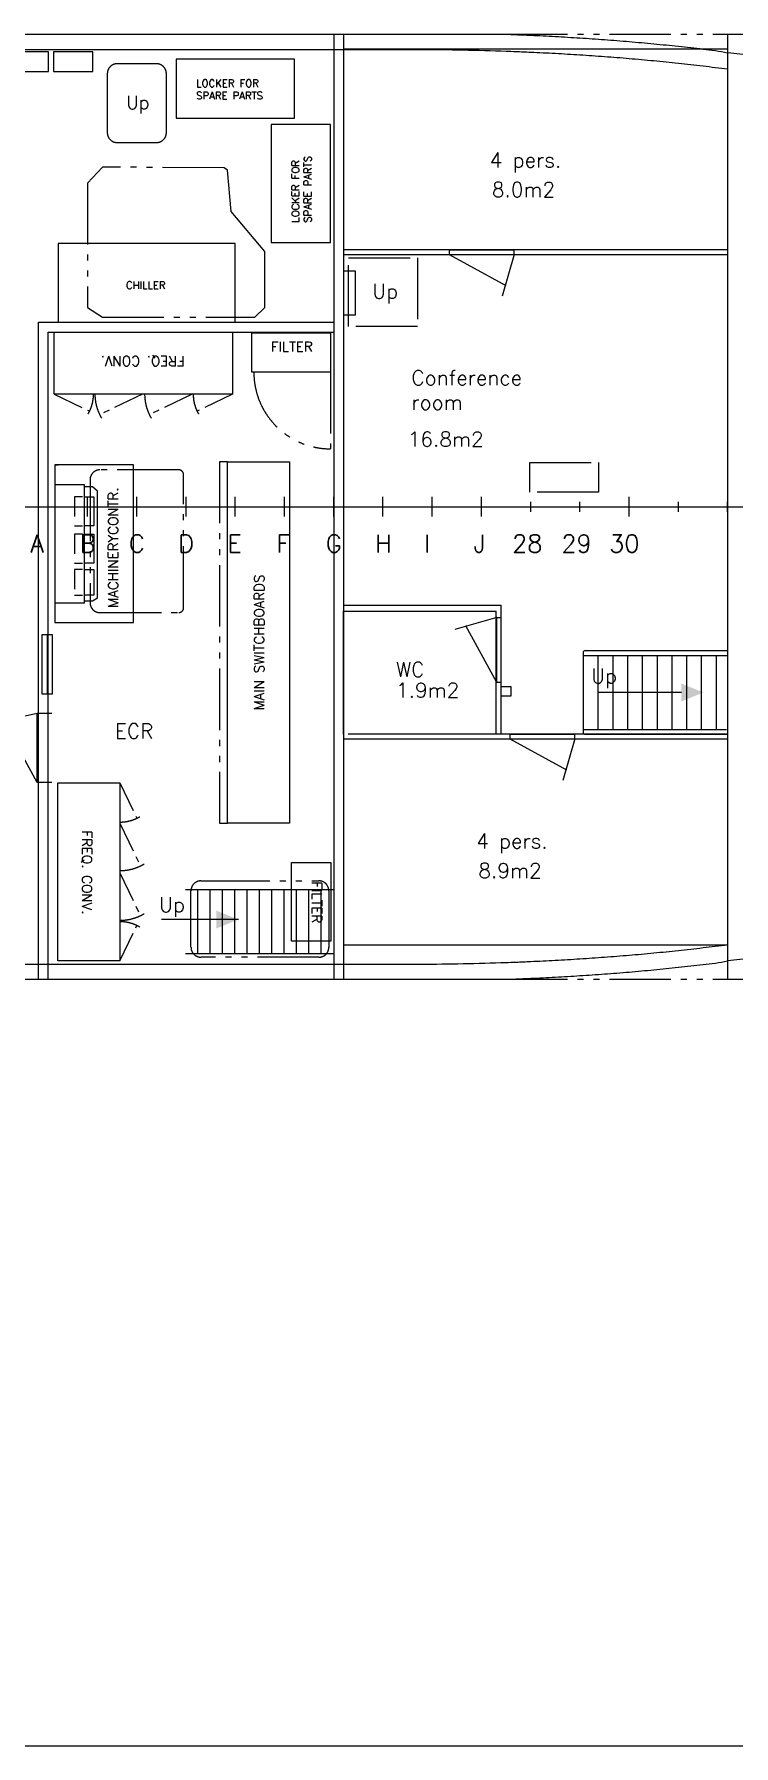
# Model space of a CAD drawing. Extents: x 1551 to 113148, y -1700 to 77018.
# Drawn here: x 22293 to 29398, y -497 to 16888 of the extents above; entities that cross this region are included whole.
import ezdxf
from ezdxf.enums import TextEntityAlignment as Align

# ---------------------------------------------------------------- set-up
doc = ezdxf.new("R2010")
doc.units = 0
doc.header["$LTSCALE"] = 500
doc.header["$MEASUREMENT"] = 0
for name, pattern in [('CENTER', [3, 2.5, -0.25, 0, -0.25]), ('PHANTOM', [2.1, 1.25, -0.2, 0.125, -0.2, 0.125, -0.2]), ('PHANTOM2', [1.25, 0.625, -0.125, 0.125, -0.125, 0.125, -0.125]), ('SNT-025', [0.74, 0.4, -0.17, 0, -0.17])]:
    doc.linetypes.add(name, pattern=pattern)
doc.layers.get('0').update_dxf_attribs({"linetype": 'CONTINUOUS'})
for name, color, linetype in [('FURNITURE', 8, 'CONTINUOUS'), ('I0CO2', 7, 'CONTINUOUS'), ('S0CO1', 7, 'CONTINUOUS'), ('S0CO2', 2, 'CONTINUOUS'), ('S0CO3', 7, 'CONTINUOUS'), ('S0CO5', 7, 'CONTINUOUS'), ('S0PH1', 7, 'PHANTOM'), ('S0TX1', 1, 'CONTINUOUS'), ('S0TX2', 7, 'CONTINUOUS'), ('S0TX3', 3, 'CONTINUOUS'), ('U0CO2', 7, 'CONTINUOUS')]:
    doc.layers.add(name, color=color, linetype=linetype)
doc.styles.add('18', font='romans', dxfattribs={"height": 180})

# ---------------------------------------------------------------- blocks, each defined once
blk = doc.blocks.new('A$C64097268')
for p, q in [((-2759, 0), (35129, 0)), ((14000, -100), (14000, 100)), ((14500, -100), (14500, 100)), ((15000, -100), (15000, 100)), ((15500, -100), (15500, 100)), ((16000, -100), (16000, 100)), ((16500, -100), (16500, 100)), ((17000, -100), (17000, 100)), ((17500, -100), (17500, 100)), ((18000, -100), (18000, 100)), ((18500, -100), (18500, 100)), ((19000, -50), (19000, 50)), ((19500, -50), (19500, 50)), ((20000, -100), (20000, 100)), ((20500, -50), (20500, 50)), ((21000, -50), (21000, 50))]:
    blk.add_line(p, q)
at = {"layer": 'S0TX2', "style": '18'}
for s, p in [('28', (18811, -464)), ('29', (19311, -464)), ('30', (19797, -464))]:
    blk.add_text(s, height=180, dxfattribs=at).set_placement(p)
at = {"layer": 'S0TX3', "style": '18'}
for s, p in [('A', (13919, -464)), ('B', (14419, -464)), ('C', (14919, -464)), ('D', (15419, -464)), ('E', (15919, -464)), ('F', (16419, -464)), ('G', (16919, -464)), ('H', (17419, -464)), ('I', (17919, -464)), ('J', (18419, -464))]:
    blk.add_text(s, height=180, dxfattribs=at).set_placement(p)
blk = doc.blocks.new('Dør')
at = {"layer": 'I0CO2'}
for p, q in [((160020, 148470), (159393, 148099)), ((160063, 148445), (160020, 148470)), ((159646, 147839), (159309, 148198)), ((159646, 147839), (159689, 147814))]:
    blk.add_line(p, q, dxfattribs=at)
at = {"layer": 'U0CO2'}
for p, q in [((160020, 148470), (159646, 147839)), ((160064, 148448), (159689, 147814))]:
    blk.add_line(p, q, dxfattribs=at)
blk = doc.blocks.new('A$C5BA373D1')
for p, q in [((-1467, -90), (-1467, -900)), ((-1467, -120), (0, -120)), ((-1447, -70), (0, -70)), ((-1317, -120), (-1317, -870)), ((-1167, -120), (-1167, -870)), ((-1017, -120), (-1017, -870)), ((-867, -120), (-867, -870)), ((-717, -120), (-717, -870)), ((-567, -120), (-567, -870)), ((-417, -120), (-417, -870)), ((-267, -120), (-267, -870)), ((-117, -120), (-117, -870)), ((-1467, -870), (-11, -870)), ((-1447, -920), (-7, -920))]:
    blk.add_line(p, q)
for centre, start, end in [((-1447, -90), 90, 180), ((-1447, -900), 180, 270)]:
    blk.add_arc(centre, 20, start, end)
blk = doc.blocks.new('A$C23CE622E')
for p, q in [((0, -58), (119, -58)), ((119, -58), (119, -508)), ((119, -508), (0, -508))]:
    blk.add_line(p, q)
at = {"linetype": 'PHANTOM'}
blk.add_lwpolyline([(50, -625), (50, 75), (750, 75), (750, -625)], close=True, dxfattribs=at)
blk = doc.blocks.new('A$C2DB515CC')
for p, q in [((174, 3), (-1325, 3)), ((-1200, -647), (-1200, 3)), ((-1075, -647), (-1075, 3)), ((-950, -647), (-950, 3)), ((-825, -647), (-825, 3)), ((-700, -647), (-700, 3)), ((-575, -647), (-575, 3)), ((-450, -647), (-450, 3)), ((-325, -647), (-325, 3)), ((-200, -647), (-200, 3)), ((-75, -647), (-75, 3)), ((50, -647), (50, 3)), ((174, -647), (-1325, -647))]:
    blk.add_line(p, q)
blk = doc.blocks.new('filter2')
blk.add_lwpolyline([(54591, -3620), (55391, -3620), (55391, -4020), (54591, -4020)], close=True)
at = {"style": '18'}
blk.add_text('FILTER', height=100, dxfattribs=at).set_placement((54997, -3811), align=Align.CENTER)
blk = doc.blocks.new('MSB2')
at = {"linetype": 'PHANTOM'}
blk.add_lwpolyline([(87123, 10111), (90793, 10111), (90793, 10191), (87123, 10191)], close=True, dxfattribs=at)
blk.add_lwpolyline([(87123, 10111), (90793, 10111), (90793, 9481), (87123, 9481)], close=True)
at = {"style": '18'}
blk.add_text('MAIN SWITCHBOARDS', height=100, dxfattribs=at).set_placement((88958, 9738), align=Align.CENTER)
blk = doc.blocks.new('A$C244A5055')
at = {"linetype": 'PHANTOM2'}
for p, q in [((410, 0), (845, 209)), ((915, 0), (1349, 209)), ((0, 0), (359, 173)), ((1810, 0), (1451, 173))]:
    blk.add_line(p, q, dxfattribs=at)
blk.add_lwpolyline([(0, 0), (1810, 0), (1810, -630), (0, -630)], close=True)
for centre, radius, start, end in [((0, 0), 399, 0, 30.3954), ((410, 0), 482, 0, 30.7031), ((915, 0), 482, 0, 30.7031), ((1810, 0), 399, 149.6046, 180)]:
    blk.add_arc(centre, radius, start, end, dxfattribs=at)
at = {"style": '18'}
blk.add_text('FREQ. CONV.', height=100, dxfattribs=at).set_placement((911, -384), align=Align.CENTER)
blk = doc.blocks.new('machinerycontr2')
for points in [[(61379, -3450), (59779, -3450), (59779, -4250), (61379, -4250), (61379, -3450), (61379, -3485)], [(59998, -3750), (59998, -3832), (60030, -3884), (61113, -3884), (61156, -3832)], [(60317, -3750), (60317, -3848), (60056, -3848), (60056, -3750)], [(60678, -3750), (60678, -3848), (60382, -3848), (60382, -3750)], [(61056, -3750), (61056, -3848), (60760, -3848), (60760, -3750)], [(61156, -3832), (61156, -3750)]]:
    blk.add_lwpolyline(points)
at = {"linetype": 'Continuous'}
blk.add_lwpolyline([(59979, -3450), (59979, -3750), (61179, -3750), (61179, -3450)], close=True, dxfattribs=at)
at = {"linetype": 'SNT-025'}
for points in [[(60317, -3733), (60317, -3651), (60056, -3651), (60056, -3733)], [(60678, -3733), (60678, -3651), (60382, -3651), (60382, -3733)], [(61056, -3733), (61056, -3651), (60760, -3651), (60760, -3733)]]:
    blk.add_lwpolyline(points, dxfattribs=at)
at = {"style": '18'}
blk.add_text('MACHINERYCONTR.', height=100, dxfattribs=at).set_placement((59929, -4093))
blk = doc.blocks.new('A$C361177E3')
at = {"linetype": 'PHANTOM'}
blk.add_line((-150, -34), (-623, -137), dxfattribs=at)
for p, q in [((-150, -734), (-500, -95)), ((0, -33), (-150, -34)), ((-150, -734), (-150, -34)), ((0, -733), (-150, -734))]:
    blk.add_line(p, q)

msp = doc.modelspace()

# ---------------------------------------------------------------- linework, layer by layer
at = {"layer": 'FURNITURE'}
for points in [[(22037.168, 16510.649), (22437.168, 16510.649), (22437.168, 16710.649), (22037.168, 16710.649)], [(22487.168, 16510.649), (22887.168, 16510.649), (22887.168, 16710.649), (22487.168, 16710.649)], [(22535.105, 14763.276), (22535.105, 13963.276), (24335.105, 13963.276), (24335.105, 14763.276)]]:
    msp.add_lwpolyline(points, close=True, dxfattribs=at)
at = {"layer": 'S0CO1'}
for p, q in [((25435.105, 16888.276), (25435.105, 7288.276)), ((29335.105, 14697.412), (25435.105, 14697.412)), ((29335.105, 14647.412), (25435.105, 14647.412)), ((25435.105, 11089.102), (27035.105, 11089.102)), ((25435.105, 11027.412), (26985.105, 11027.412)), ((25435.105, 9777.412), (25435.105, 11027.412)), ((26985.105, 9777.412), (26985.105, 11027.412)), ((27035.105, 9777.412), (27035.105, 11089.102)), ((28865.193, 10202.023), (28027.903, 10202.023)), ((29335.105, 9777.412), (25480.837, 9777.412)), ((29335.105, 9727.412), (25435.105, 9727.412)), ((24365.854, 7895.103), (23587.116, 7895.103))]:
    msp.add_line(p, q, dxfattribs=at)
at = {"layer": 'S0CO1', "linetype": 'PHANTOM'}
msp.add_line((25303.093, 13456.762), (25303.093, 12676.762), dxfattribs=at)
at = {"layer": 'S0CO1', "color": 6}
msp.add_line((3114.742, -497.084), (111464.496, -497.084), dxfattribs=at)
at = {"layer": 'S0CO1', "flags": 128}
for points in [[(22085.105, 16734.287), (26215.779, 16734.287, -0.00813528), (27085.105, 16716.979, -0.000936247), (27185.105, 16713.172, -0.001469136), (27335.105, 16706.901, -0.002529), (27585.165, 16694.433, -0.002289), (27835.105, 16679.561, -0.002339), (28085.195, 16662.342, -0.002671), (28335.105, 16642.631, -0.002774), (28585.252, 16620.099, -0.002845), (28835.105, 16594.868, -0.002817), (29085.267, 16566.673, -0.002609), (29335.105, 16535.807)], [(22135.105, 7442.264), (26215.779, 7442.264, 0.00813528), (27085.105, 7459.572, 0.000936247), (27185.105, 7463.379, 0.001469136), (27335.105, 7469.651, 0.002529), (27585.165, 7482.118, 0.002289), (27835.105, 7496.99, 0.002339), (28085.195, 7514.209, 0.002671), (28335.105, 7533.92, 0.002774), (28585.252, 7556.452, 0.002845), (28835.105, 7581.683, 0.002817), (29085.267, 7609.878, 0.002609), (29335.105, 7640.744)]]:
    msp.add_lwpolyline(points, format="xyb", dxfattribs=at)
for points in [[(25435.105, 16738.276), (29335.105, 16738.276)], [(25435.105, 7638.276), (29335.105, 7638.276)]]:
    msp.add_lwpolyline(points, dxfattribs=at)
at = {"layer": 'S0CO1'}
for points in [[(24935.105, 16034.287), (24935.105, 16634.287), (23735.105, 16634.287), (23735.105, 16034.287), (24935.105, 16034.287)], [(25300.607, 15971.565), (24700.607, 15971.565), (24700.607, 14771.565), (25300.607, 14771.565), (25300.607, 15971.565)], [(22424.432, 10788.373), (22424.432, 10188.373)]]:
    msp.add_lwpolyline(points, dxfattribs=at)
msp.add_lwpolyline([(22368.828, 10188.373), (22480.035, 10188.373), (22480.035, 10788.373), (22368.828, 10788.373)], close=True, dxfattribs=at)
at = {"layer": 'S0CO1', "linetype": 'PHANTOM'}
msp.add_arc((25303.093, 13456.762), 780, 180, 270, dxfattribs=at)
at = {"layer": 'S0CO1'}
for points in [[(28865.193, 10293.123), (29088.993, 10202.023), (28865.193, 10110.924)], [(24142.054, 7986.203), (24365.854, 7895.103), (24142.054, 7804.003)]]:
    msp.add_solid(points, dxfattribs=at)
at = {"layer": 'S0CO2'}
msp.add_lwpolyline([(22435.105, 7288.276), (22435.105, 13863.276), (25335.105, 13863.276)], dxfattribs=at)
at = {"layer": 'S0CO3'}
for p, q in [((25335.105, 16888.276), (25335.105, 7288.276)), ((29335.105, 16888.276), (29335.105, 7288.276))]:
    msp.add_line(p, q, dxfattribs=at)
msp.add_lwpolyline([(22335.105, 7288.276), (22335.105, 13963.276), (25335.105, 13963.276)], dxfattribs=at)
msp.add_lwpolyline([(27135.105, 10163.276), (27035.105, 10163.276), (27035.105, 10263.276), (27135.105, 10263.276)], close=True, dxfattribs=at)
at = {"layer": 'S0CO5', "flags": 128}
for points in [[(22085.105, 16888.276), (27085.105, 16888.276)], [(22085.105, 7288.276), (27085.105, 7288.276)]]:
    msp.add_lwpolyline(points, dxfattribs=at)
for points in [[(27085.105, 16888.276, -0.000936247), (27185.105, 16884.469, -0.001469136), (27335.105, 16878.197, -0.002529), (27585.165, 16865.73, -0.002289), (27835.105, 16850.858, -0.002339), (28085.195, 16833.639, -0.002671), (28335.105, 16813.928, -0.002774), (28585.252, 16791.396, -0.002845), (28835.105, 16766.165, -0.002817), (29085.267, 16737.97, -0.028048884), (29335.105, 16700.604)], [(29585.283, 16670.264, 0.003244), (29335.105, 16700.604)], [(27085.105, 7288.276, 0.000936247), (27185.105, 7292.082, 0.001469136), (27335.105, 7298.354, 0.002529), (27585.165, 7310.821, 0.002289), (27835.105, 7325.693, 0.002339), (28085.195, 7342.912, 0.002671), (28335.105, 7362.623, 0.002774), (28585.252, 7385.155, 0.002845), (28835.105, 7410.386, 0.002817), (29085.267, 7438.581, 0.028048884), (29335.105, 7475.947)], [(29585.283, 7506.287, -0.003244), (29335.105, 7475.947)]]:
    msp.add_lwpolyline(points, format="xyb", dxfattribs=at)
at = {"layer": 'S0PH1', "linetype": 'PHANTOM', "flags": 128}
for points in [[(27085.105, 16888.276), (29816.786, 16888.276, -0.005849), (30076.007, 16885.246, -0.005331), (30335.105, 16876.417, -0.009245), (30835.7, 16844.735, -0.00594), (31335.105, 16797.868, -0.004913), (31835.661, 16739.907, -0.004009), (32335.105, 16673.033, -0.004748), (32836.204, 16596.975, -0.008536), (33335.105, 16507.629, -0.008783), (33836.749, 16399.739, -0.00552), (34335.105, 16277.547, -0.008028), (35089.423, 16070.775, -0.011487), (35835.105, 15834.728, -0.004117), (36037.167, 15763.755, -0.007077), (36237.587, 15688.276, -0.010054), (36516.509, 15572.174, -0.006144), (36791.526, 15447.101, -0.004194), (37063.907, 15316.362), (37335.105, 15183.182), (37527.245, 15088.531, -0.00357), (37718.642, 14992.385, -0.005201), (37908.315, 14892.899, -0.008444), (38095.206, 14788.276, -0.018076), (38472.964, 14549.656, -0.004434905), (38835.105, 14287.94, -0.007108), (39086.819, 14090.04, -0.00147), (39335.105, 13887.851, -0.001114), (39592.126, 13676.337, -0.005343), (39846.396, 13461.52, -0.007454), (40095.075, 13240.281, -0.011683), (40335.105, 13009.69, -0.016924), (40597.573, 12726.957, -0.025558), (40835.105, 12422.971, -0.024191), (41015.105, 12138.276), (41015.105, 12088.276)], [(27085.105, 7288.276), (29816.786, 7288.276, 0.005849), (30076.007, 7291.305, 0.005331), (30335.105, 7300.134, 0.009245), (30835.7, 7331.817, 0.00594), (31335.105, 7378.683, 0.004913), (31835.661, 7436.644, 0.004009), (32335.105, 7503.518, 0.004748), (32836.204, 7579.576, 0.008536), (33335.105, 7668.923, 0.008783), (33836.749, 7776.812, 0.00552), (34335.105, 7899.005, 0.008028), (35089.423, 8105.776, 0.011487), (35835.105, 8341.824, 0.004117), (36037.167, 8412.796, 0.007077), (36237.587, 8488.276, 0.010054), (36516.509, 8604.377, 0.006144), (36791.526, 8729.45, 0.004194), (37063.907, 8860.189), (37335.105, 8993.369), (37527.245, 9088.02, 0.00357), (37718.642, 9184.166, 0.005201), (37908.315, 9283.652, 0.008444), (38095.206, 9388.276, 0.018076), (38472.964, 9626.895, 0.004434905), (38835.105, 9888.611, 0.007108), (39086.819, 10086.511, 0.00147), (39335.105, 10288.7, 0.001114), (39592.126, 10500.215, 0.005343), (39846.396, 10715.031, 0.007454), (40095.075, 10936.27, 0.011683), (40335.105, 11166.861, 0.016924), (40597.573, 11449.595, 0.025558), (40835.105, 11753.58, 0.024191), (41015.105, 12038.276), (41015.105, 12088.276)]]:
    msp.add_lwpolyline(points, format="xyb", dxfattribs=at)
at = {"layer": 'S0PH1'}
for points in [[(23635.105, 16488.276, 0.414213562), (23535.105, 16588.276), (23135.105, 16588.276, 0.414213562), (23035.105, 16488.276), (23035.105, 15888.276, 0.414213562), (23135.105, 15788.276), (23535.105, 15788.276, 0.414213562), (23635.105, 15888.276)], [(23810.105, 11063.276), (23810.105, 12413.276, 0.414213562), (23760.105, 12463.276), (22960.105, 12463.276, 0.414213562), (22860.105, 12363.276), (22860.105, 11113.276, 0.414213562), (22960.105, 11013.276), (23760.105, 11013.276, 0.414213562)], [(24060.978, 8288.276), (25185.105, 8288.276, -0.414213562), (25285.105, 8188.276), (25285.105, 7613.276, -0.414213562), (25185.105, 7513.276), (24060.978, 7513.276), (23985.105, 7513.276, -0.414213562), (23885.105, 7613.276), (23885.105, 8188.276, -0.414213562), (23985.105, 8288.276)]]:
    msp.add_lwpolyline(points, format="xyb", close=True, dxfattribs=at)
at = {"layer": 'S0PH1', "linetype": 'PHANTOM'}
msp.add_lwpolyline([(22833.412, 15377.052), (22835.105, 14113.276), (22985.105, 14013.276), (24535.105, 14013.276), (24635.105, 14113.276), (24635.105, 14680.738), (24293.826, 15086.866), (24255.815, 15509.029), (24220.487, 15531.849), (22985.105, 15538.318), (22833.412, 15377.052), (22833.412, 15377.052)], dxfattribs=at)
msp.add_lwpolyline([(27325.039, 12538.276), (28025.039, 12538.276), (28025.039, 12238.276), (27325.039, 12238.276)], close=True, dxfattribs=at)

# ---------------------------------------------------------------- block references
at = {"layer": 'S0CO1'}
for p, xscale, yscale, zscale, rotation in [((214892.987, -41091.307), 0.9000000000047593, 0.9000000000047593, 0.9000000000047593, 120.6606265996049), ((-28869.61, 198655.211), -0.9000000000047591, 0.8999999999941792, 0.9, 149.37488996338), ((215508.943, -46010.741), 0.9000000000047592, 0.9000000000047592, 0.9000000000047592, 120.6606265996049)]:
    msp.add_blockref('Dør', p, dxfattribs=dict(at, xscale=xscale, yscale=yscale, zscale=zscale, rotation=rotation))
at = {"layer": 'S0CO1', "linetype": 'PHANTOM'}
msp.add_blockref('A$C23CE622E', (25435.105, 14543.276), dxfattribs=at)
at = {"layer": 'S0CO1'}
for name, p, rotation in [('A$C244A5055', (24306.238, 13233.565), 180), ('MSB2', (34365.867, -78247.49), 90), ('machinerycontr2', (19051.783, -48866.268), 89.99999999999999), ('A$C244A5055', (23163.36, 9284.545), 270), ('filter2', (28924.422, 63066.383), 270)]:
    msp.add_blockref(name, p, dxfattribs=dict(at, rotation=rotation))
for name, p in [('filter2', (-30088.24, 17476.359)), ('A$C5BA373D1', (29335.105, 10697.023)), ('A$C361177E3', (22473.288, 10022.071)), ('A$C2DB515CC', (25155.885, 8195.103))]:
    msp.add_blockref(name, p, dxfattribs=at)
at = {"layer": 'S0CO1', "linetype": 'CENTER'}
msp.add_blockref('A$C64097268', (8335.105, 12088.276), dxfattribs=at)

# ---------------------------------------------------------------- texts
at = {"layer": 'S0TX1', "style": '18'}
msp.add_text('CHILLER', height=75, dxfattribs=at).set_placement((23425.809, 14301.253), align=Align.CENTER)
at = {"layer": 'S0TX1', "insert": (23938.203, 16427.145), "char_height": 75, "width": 864.55258, "attachment_point": 1, "style": '18'}
msp.add_mtext('LOCKER FOR SPARE PARTS', dxfattribs=at)
at = {"layer": 'S0TX1', "insert": (24907.749, 14974.664), "char_height": 75, "width": 864.55258, "attachment_point": 1, "rotation": 90, "style": '18'}
msp.add_mtext('LOCKER FOR SPARE PARTS', dxfattribs=at)
at = {"layer": 'S0TX2', "color": 8, "style": '18'}
msp.add_text('Up', height=135, dxfattribs=at).set_placement((23226.504, 16127.611))
at = {"layer": 'S0TX2', "style": '18'}
for s, p in [('4 pers.', (26919.027, 15535.332)), ('8.0m2', (26940.561, 15234.644)), ('Up', (25725.719, 14203.726)), ('16.8m2', (26086.237, 12699.407)), ('WC', (25966.681, 10360.39)), ('Up', (27949.09, 10294.708)), ('1.9m2', (25966.681, 10150.429)), ('4 pers.', (26781.689, 8618.048)), ('8.9m2', (26803.223, 8317.359)), ('Up', (23560.776, 7971.748))]:
    msp.add_text(s, height=150, dxfattribs=at).set_placement(p)
at = {"layer": 'S0TX2', "char_height": 150, "attachment_point": 1, "style": '18'}
for s, width, heights, insert in [('Conference room', 1249.94043, [858.038], (26123.125, 13473.849)), ('ECR', 1798.91414, [0], (23111.381, 9885.261))]:
    msp.add_mtext_dynamic_manual_height_columns(s, width=width, gutter_width=1000, heights=heights, dxfattribs=dict(at, insert=insert))

doc.saveas('drawing.dxf')
